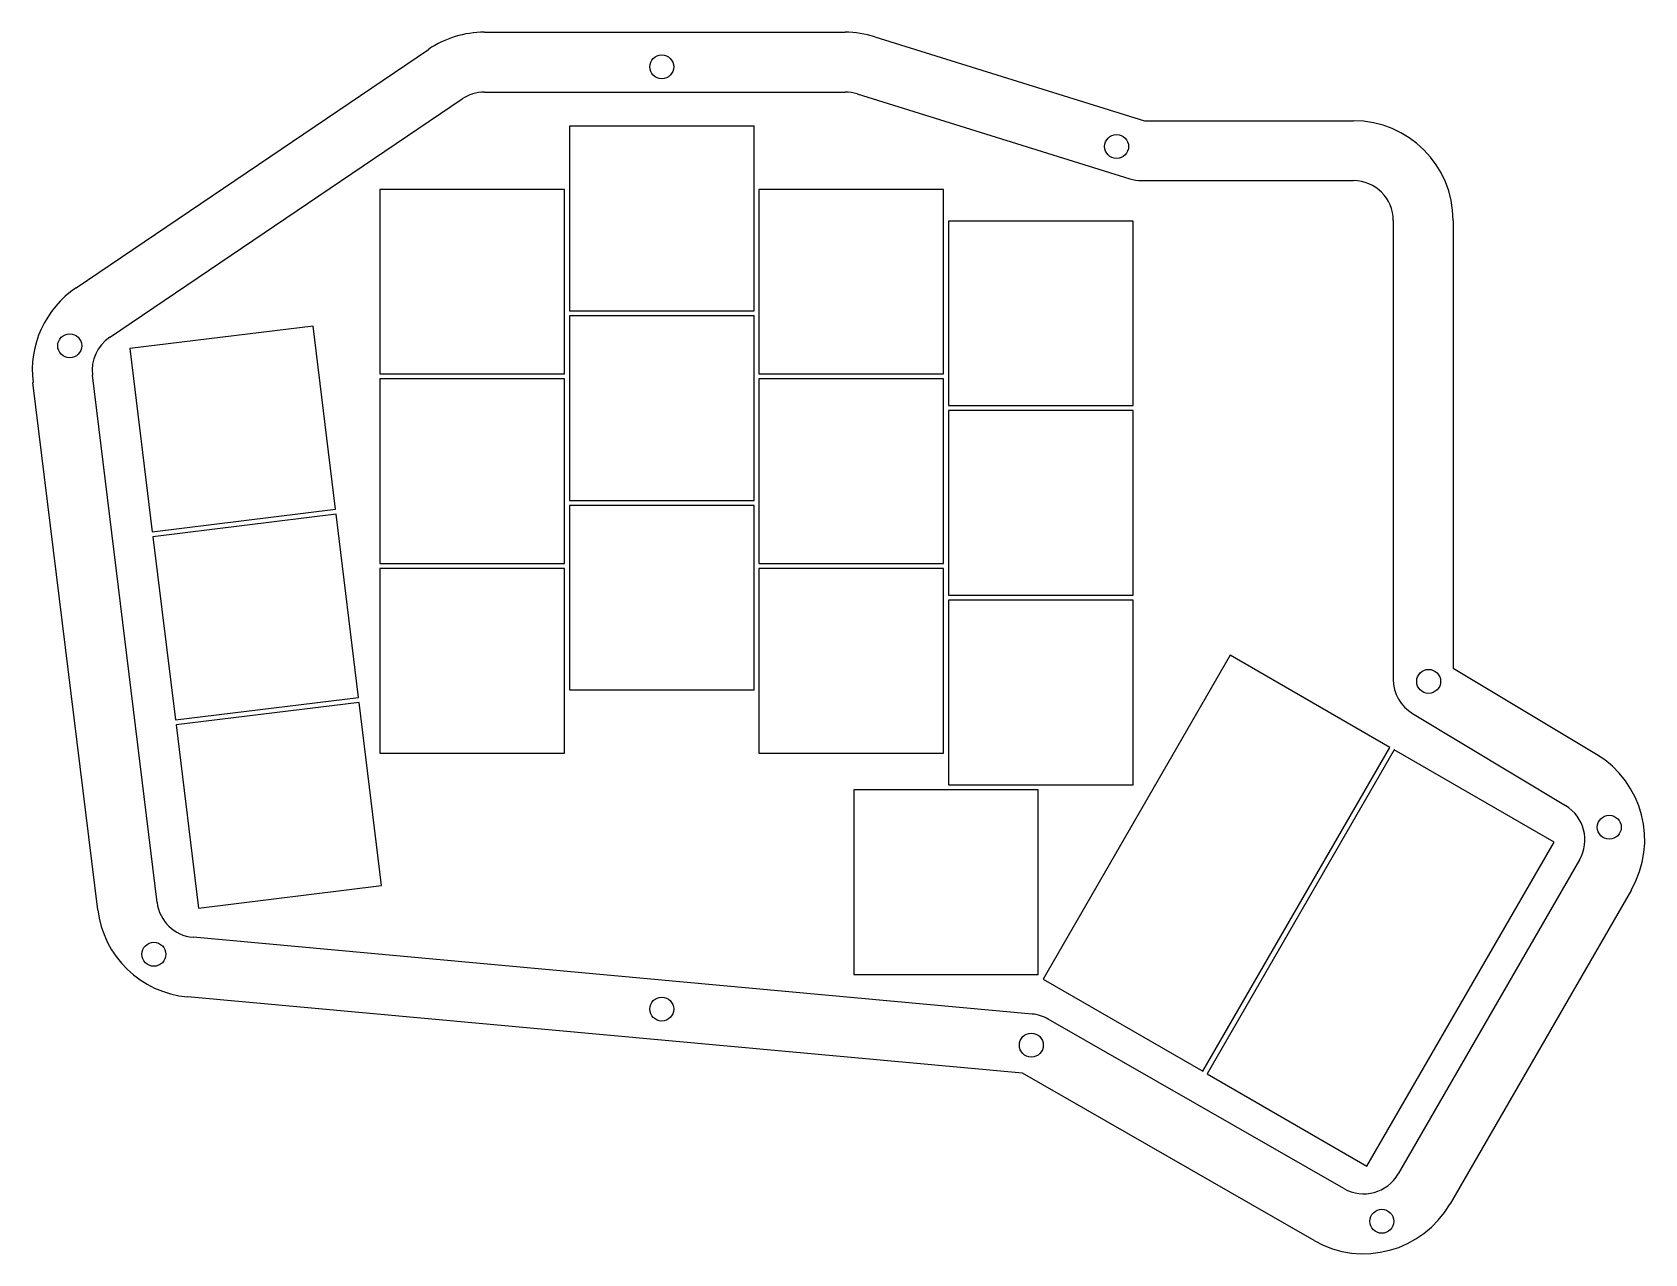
# Model space of a CAD drawing. Header units: millimetres. Extents: x 85 to 246, y -132 to -10.
import ezdxf

# ---------------------------------------------------------------- set-up
doc = ezdxf.new("R2010")
doc.units = ezdxf.units.MM

msp = doc.modelspace()

# ---------------------------------------------------------------- linework, layer by layer
for p, q in [((130.06, -9.84), (166.23, -9.84)), ((169.2, -10.29), (196.25, -18.71)), ((89.13, -35.44), (124.46, -11.56)), ((130.06, -15.84), (166.23, -15.84)), ((167.42, -16.02), (194.76, -24.53)), ((92.49, -40.42), (127.82, -16.53)), ((157.09, -19.26), (138.59, -19.26)), ((138.59, -19.26), (138.59, -37.76)), ((157.09, -37.76), (157.09, -19.26)), ((196.25, -18.71), (217.18, -18.71)), ((138.09, -25.59), (119.59, -25.59)), ((119.59, -25.59), (119.59, -44.09)), ((138.09, -44.09), (138.09, -25.59)), ((176.09, -25.59), (157.59, -25.59)), ((157.59, -25.59), (157.59, -44.09)), ((176.09, -44.09), (176.09, -25.59)), ((195.95, -24.71), (217.18, -24.71)), ((195.09, -28.76), (176.59, -28.76)), ((176.59, -28.76), (176.59, -47.26)), ((195.09, -47.26), (195.09, -28.76)), ((221.18, -28.71), (221.18, -74.7)), ((227.18, -28.71), (227.18, -73.57)), ((138.59, -37.76), (157.09, -37.76)), ((157.09, -38.26), (138.59, -38.26)), ((138.59, -38.26), (138.59, -56.76)), ((157.09, -56.76), (157.09, -38.26)), ((112.88, -39.29), (94.52, -41.54)), ((115.13, -57.65), (112.88, -39.29)), ((94.52, -41.54), (96.77, -59.9)), ((91.3, -97.78), (84.81, -44.95)), ((97.25, -97.05), (90.77, -44.22)), ((119.59, -44.09), (138.09, -44.09)), ((138.09, -44.59), (119.59, -44.59)), ((119.59, -44.59), (119.59, -63.09)), ((138.09, -63.09), (138.09, -44.59)), ((157.59, -44.09), (176.09, -44.09)), ((176.09, -44.59), (157.59, -44.59)), ((157.59, -44.59), (157.59, -63.09)), ((176.09, -63.09), (176.09, -44.59)), ((176.59, -47.26), (195.09, -47.26)), ((195.09, -47.76), (176.59, -47.76)), ((176.59, -47.76), (176.59, -66.26)), ((195.09, -66.26), (195.09, -47.76)), ((96.77, -59.9), (115.13, -57.65)), ((115.19, -58.14), (96.83, -60.4)), ((117.45, -76.51), (115.19, -58.14)), ((138.59, -56.76), (157.09, -56.76)), ((157.09, -57.26), (138.59, -57.26)), ((138.59, -57.26), (138.59, -75.76)), ((157.09, -75.76), (157.09, -57.26)), ((96.83, -60.4), (99.09, -78.76)), ((119.59, -63.09), (138.09, -63.09)), ((138.09, -63.59), (119.59, -63.59)), ((119.59, -63.59), (119.59, -82.09)), ((138.09, -82.09), (138.09, -63.59)), ((157.59, -63.09), (176.09, -63.09)), ((176.09, -63.59), (157.59, -63.59)), ((157.59, -63.59), (157.59, -82.09)), ((176.09, -82.09), (176.09, -63.59)), ((176.59, -66.26), (195.09, -66.26)), ((195.09, -66.76), (176.59, -66.76)), ((176.59, -66.76), (176.59, -85.26)), ((195.09, -85.26), (195.09, -66.76)), ((204.82, -72.26), (186.07, -104.73)), ((220.84, -81.51), (204.82, -72.26)), ((227.18, -73.57), (241.54, -82.21)), ((138.59, -75.76), (157.09, -75.76)), ((99.09, -78.76), (117.45, -76.51)), ((117.51, -77), (99.15, -79.26)), ((119.76, -95.37), (117.51, -77)), ((223.11, -78.12), (238.45, -87.35)), ((99.15, -79.26), (101.4, -97.62)), ((119.59, -82.09), (138.09, -82.09)), ((157.59, -82.09), (176.09, -82.09)), ((202.09, -113.98), (220.84, -81.51)), ((221.27, -81.76), (202.52, -114.23)), ((237.29, -91.01), (221.27, -81.76)), ((176.59, -85.26), (195.09, -85.26)), ((185.59, -85.76), (167.09, -85.76)), ((167.09, -85.76), (167.09, -104.26)), ((185.59, -104.26), (185.59, -85.76)), ((218.54, -123.48), (237.29, -91.01)), ((239.85, -92.78), (221.67, -124.26)), ((101.4, -97.62), (119.76, -95.37)), ((245.04, -95.78), (226.87, -127.26)), ((184.97, -108.24), (100.86, -100.54)), ((167.09, -104.26), (185.59, -104.26)), ((186.07, -104.73), (202.09, -113.98)), ((183.99, -114.17), (100.31, -106.52)), ((216.22, -125.73), (186.59, -108.75)), ((213.23, -130.94), (183.99, -114.17)), ((202.52, -114.23), (218.54, -123.48))]:
    msp.add_line(p, q)
for centre in [(147.84, -13.31), (193.44, -21.29), (88.49, -41.26), (224.72, -74.9), (242.83, -89.52), (96.93, -102.25), (147.84, -107.74), (184.89, -111.35), (220.03, -129.01)]:
    msp.add_circle(centre, 1.2)
for centre, radius, start, end in [((130.06, -19.84), 10, 90, 124.065), ((166.23, -19.84), 10, 72.7185, 90), ((130.06, -19.84), 4, 90, 124.065), ((166.23, -19.84), 4, 72.7185, 90), ((217.18, -28.71), 10, 0, 90), ((195.95, -20.71), 4, 252.7185, 270), ((217.18, -28.71), 4, 0, 90), ((94.74, -43.73), 10, 124.065, 187), ((94.74, -43.73), 4, 124.065, 187), ((225.18, -74.7), 4, 180, 238.9597), ((236.38, -90.78), 10, 330, 418.9498), ((236.38, -90.78), 4, 330, 58.9597), ((101.22, -96.56), 10, 187, 264.7735), ((101.22, -96.56), 4, 187, 264.7735), ((184.6, -112.22), 4, 60.1735, 84.7735), ((218.21, -122.26), 4, 240.1735, 330), ((218.21, -122.26), 10, 240.1735, 330)]:
    msp.add_arc(centre, radius, start, end)

doc.saveas('drawing.dxf')
